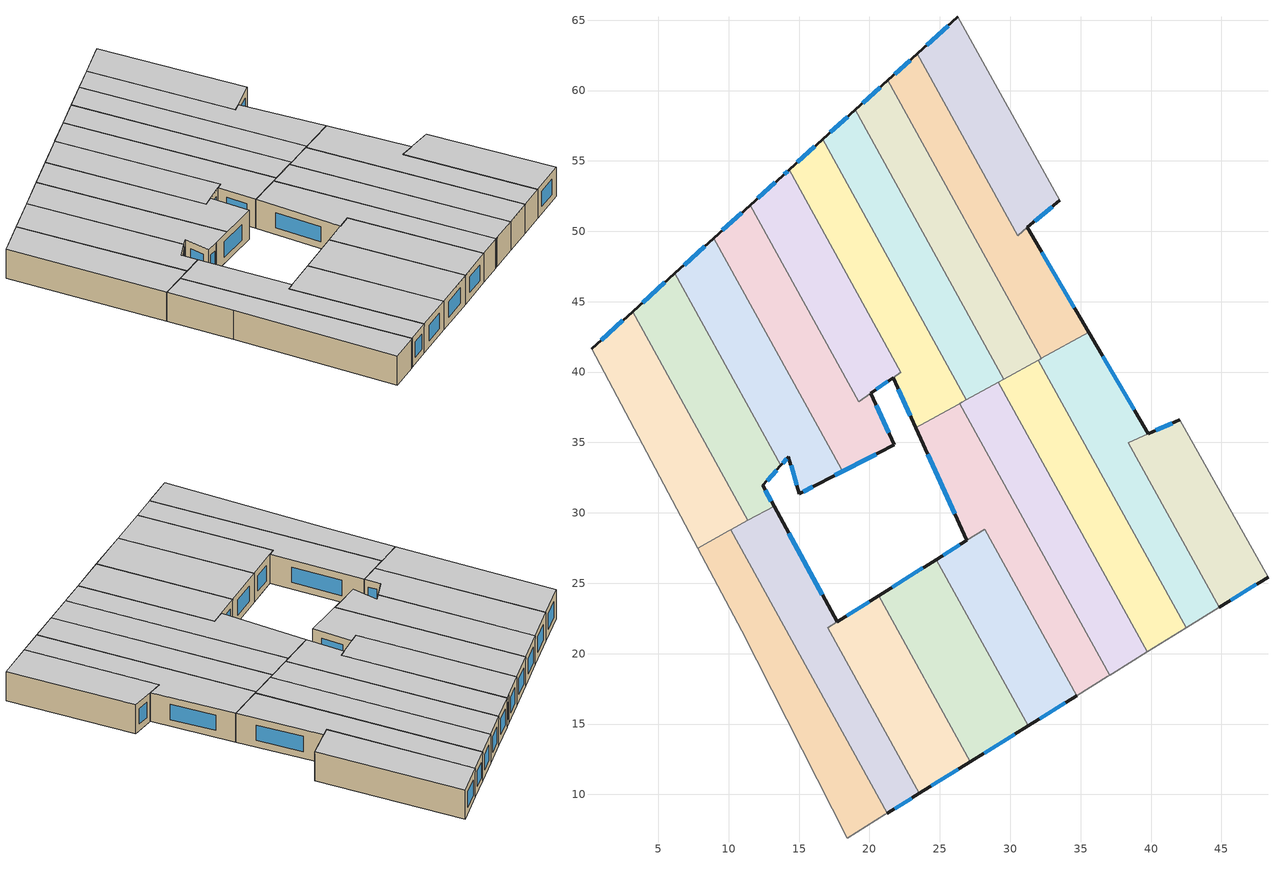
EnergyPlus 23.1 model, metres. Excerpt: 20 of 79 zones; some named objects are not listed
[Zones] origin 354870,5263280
5129c2bd44084048_F1_dwelling_0
 floor to 5129c2bd44084048_F0_dwelling_0 (EU_floor_Construction): 10.15,28.79 21.26,8.66 21.14,8.58 18.43,6.9 10.93,21.62 7.8,27.49 10.02,28.72 z3
 wall to 5129c2bd44084048_F1_dwelling_1 (EU_wall_Construction): 21.26,8.66 10.15,28.79 z3:6
 wall adiabatic (EU_wall_Construction): 7.8,27.49 10.93,21.62 18.43,6.9 21.14,8.58 21.26,8.66 z3:6
 wall to 5129c2bd44084048_F1_dwelling_10 (EU_wall_Construction): 10.15,28.79 10.02,28.72 7.8,27.49 z3:6
 ceiling to 5129c2bd44084048_F2_dwelling_0 (EU_floor_Construction): 21.14,8.58 21.26,8.66 10.15,28.79 10.02,28.72 7.8,27.49 10.93,21.62 18.43,6.9 z6
5129c2bd44084048_F1_dwelling_1
 floor to 5129c2bd44084048_F0_dwelling_1 (EU_floor_Construction): 17.71,22.26 17.05,21.85 23.55,10.08 21.26,8.66 10.15,28.79 13.22,30.49 z3
 wall outside (EU_wall_Construction): 17.71,22.26 13.22,30.49 / 21.26,8.66 23.55,10.08 z3:6
 wall to 5129c2bd44084048_F1_dwelling_2 (EU_wall_Construction): 23.55,10.08 17.05,21.85 17.71,22.26 z3:6
 wall to 5129c2bd44084048_F1_dwelling_11 (EU_wall_Construction): 13.22,30.49 11.36,29.46 z3:6
 wall to 5129c2bd44084048_F1_dwelling_10 (EU_wall_Construction): 11.36,29.46 10.15,28.79 z3:6
 window (EU_Window_Construction): 16.65,24.19 14.27,28.56 / 21.8,8.99 23.01,9.74 z3.7:5.3
 ceiling to 5129c2bd44084048_F2_dwelling_1 (EU_floor_Construction): 23.55,10.08 17.05,21.85 17.71,22.26 13.22,30.49 10.15,28.79 21.26,8.66 z6
5129c2bd44084048_F1_dwelling_10
 floor to 5129c2bd44084048_F0_dwelling_10 (EU_floor_Construction): 3.17,44.29 11.36,29.46 7.8,27.49 0.26,41.64 z3
 wall outside (EU_wall_Construction): 3.17,44.29 0.26,41.64 z3:6
 wall to 5129c2bd44084048_F1_dwelling_11 (EU_wall_Construction): 11.36,29.46 3.17,44.29 z3:6
 wall adiabatic (EU_wall_Construction): 0.26,41.64 7.8,27.49 z3:6
 window (EU_Window_Construction): 2.49,43.67 0.94,42.27 z3.7:5.3
 ceiling to 5129c2bd44084048_F2_dwelling_10 (EU_floor_Construction): 11.36,29.46 3.17,44.29 0.26,41.64 7.8,27.49 z6
5129c2bd44084048_F1_dwelling_11
 floor to 5129c2bd44084048_F0_dwelling_11 (EU_floor_Construction): 6.18,47.01 13.71,33.38 12.42,31.95 13.22,30.49 11.36,29.46 3.17,44.29 z3
 wall outside (EU_wall_Construction): 6.18,47.01 3.17,44.29 / 13.22,30.49 12.42,31.95 13.71,33.38 z3:6
 wall to 5129c2bd44084048_F1_dwelling_12 (EU_wall_Construction): 13.71,33.38 6.18,47.01 z3:6
 window (EU_Window_Construction): 5.47,46.38 3.88,44.93 / 12.73,32.28 13.41,33.05 / 13.03,30.83 12.61,31.6 z3.7:5.3
 ceiling to 5129c2bd44084048_F2_dwelling_11 (EU_floor_Construction): 13.22,30.49 12.42,31.95 13.71,33.38 6.18,47.01 3.17,44.29 11.36,29.46 z6
5129c2bd44084048_F1_dwelling_12
 floor to 5129c2bd44084048_F0_dwelling_12 (EU_floor_Construction): 8.94,49.51 18.08,32.94 16.25,31.99 15.02,31.36 14.25,33.98 13.71,33.38 6.18,47.01 z3
 wall outside (EU_wall_Construction): 8.94,49.51 6.18,47.01 / 13.71,33.38 14.25,33.98 15.02,31.36 16.25,31.99 z3:6
 wall to 5129c2bd44084048_F1_dwelling_13 (EU_wall_Construction): 17.98,33.12 8.94,49.51 / 16.25,31.99 18.08,32.94 17.99,33.13 z3:6
 window (EU_Window_Construction): 8.29,48.93 6.83,47.6 / 15.31,31.51 15.96,31.84 / 14.43,33.37 14.84,31.98 / 13.84,33.52 14.12,33.84 z3.7:5.3
 ceiling to 5129c2bd44084048_F2_dwelling_12 (EU_floor_Construction): 18.08,32.94 8.94,49.51 6.18,47.01 13.71,33.38 14.25,33.98 15.02,31.36 16.25,31.99 z6
5129c2bd44084048_F1_dwelling_13
 floor to 5129c2bd44084048_F0_dwelling_13 (EU_floor_Construction): 11.53,51.86 19.24,37.91 20.09,38.51 21.77,34.83 16.25,32 18.08,32.94 17.99,33.13 8.94,49.51 z3
 wall outside (EU_wall_Construction): 11.53,51.86 8.94,49.51 / 16.25,31.99 21.77,34.83 20.09,38.51 z3:6
 wall to 5129c2bd44084048_F1_dwelling_14 (EU_wall_Construction): 20.09,38.51 19.24,37.91 11.53,51.86 z3:6
 window (EU_Window_Construction): 10.92,51.31 9.54,50.06 / 21.38,35.69 20.49,37.64 / 17.54,32.66 20.47,34.16 z3.7:5.3
 ceiling to 5129c2bd44084048_F2_dwelling_13 (EU_floor_Construction): 21.77,34.83 20.09,38.51 19.24,37.91 11.53,51.86 8.94,49.51 17.99,33.13 18.08,32.94 16.25,31.99 z6
5129c2bd44084048_F1_dwelling_14
 floor to 5129c2bd44084048_F0_dwelling_14 (EU_floor_Construction): 14.29,54.37 22.23,39.99 19.24,37.91 11.53,51.86 13.84,53.96 z3
 wall outside (EU_wall_Construction): 14.29,54.37 13.84,53.96 11.53,51.86 / 20.09,38.51 21.68,39.61 z3:6
 wall to 5129c2bd44084048_F1_dwelling_15 (EU_wall_Construction): 21.68,39.61 22.23,39.99 14.29,54.37 z3:6
 window (EU_Window_Construction): 13.3,53.47 12.07,52.36 / 14.18,54.27 13.95,54.06 / 20.47,38.77 21.31,39.35 z3.7:5.3
 ceiling to 5129c2bd44084048_F2_dwelling_14 (EU_floor_Construction): 22.23,39.99 14.29,54.37 13.84,53.96 11.53,51.86 19.24,37.91 z6
5129c2bd44084048_F1_dwelling_15
 floor to 5129c2bd44084048_F0_dwelling_15 (EU_floor_Construction): 16.68,56.53 26.89,38.04 23.29,36.05 21.68,39.61 22.23,39.99 14.29,54.37 14.31,54.38 z3
 wall outside (EU_wall_Construction): 16.68,56.53 14.31,54.38 14.29,54.37 / 21.68,39.61 23.29,36.05 z3:6
 wall to 5129c2bd44084048_F1_dwelling_16 (EU_wall_Construction): 26.89,38.04 16.68,56.53 z3:6
 wall to 5129c2bd44084048_F1_dwelling_5 (EU_wall_Construction): 23.29,36.05 26.27,37.69 26.4,37.77 z3:6
 wall to 5129c2bd44084048_F1_dwelling_6 (EU_wall_Construction): 26.4,37.77 26.44,37.79 26.57,37.86 26.89,38.04 z3:6
 window (EU_Window_Construction): 16.12,56.03 14.86,54.89 / 22.06,38.78 22.91,36.89 z3.7:5.3
 ceiling to 5129c2bd44084048_F2_dwelling_15 (EU_floor_Construction): 26.89,38.04 16.68,56.53 14.31,54.38 14.29,54.37 22.23,39.99 21.68,39.61 23.29,36.05 z6
5129c2bd44084048_F1_dwelling_16
 floor to 5129c2bd44084048_F0_dwelling_16 (EU_floor_Construction): 18.99,58.62 29.54,39.5 26.89,38.04 16.68,56.53 z3
 wall outside (EU_wall_Construction): 18.99,58.62 16.68,56.53 z3:6
 wall to 5129c2bd44084048_F1_dwelling_17 (EU_wall_Construction): 29.54,39.5 18.99,58.62 z3:6
 wall to 5129c2bd44084048_F1_dwelling_6 (EU_wall_Construction): 26.89,38.04 29.16,39.29 z3:6
 wall to 5129c2bd44084048_F1_dwelling_7 (EU_wall_Construction): 29.16,39.29 29.54,39.5 z3:6
 window (EU_Window_Construction): 18.44,58.13 17.22,57.02 z3.7:5.3
 ceiling to 5129c2bd44084048_F2_dwelling_16 (EU_floor_Construction): 29.54,39.5 18.99,58.62 16.68,56.53 26.89,38.04 z6
5129c2bd44084048_F1_dwelling_17
 floor to 5129c2bd44084048_F0_dwelling_17 (EU_floor_Construction): 21.3,60.71 32.2,40.97 32.11,40.92 29.54,39.5 18.99,58.62 z3
 wall outside (EU_wall_Construction): 21.3,60.71 18.99,58.62 z3:6
 wall to 5129c2bd44084048_F1_dwelling_18 (EU_wall_Construction): 32.2,40.97 21.3,60.71 z3:6
 wall to 5129c2bd44084048_F1_dwelling_7 (EU_wall_Construction): 29.54,39.5 31.99,40.85 z3:6
 wall to 5129c2bd44084048_F1_dwelling_8 (EU_wall_Construction): 31.99,40.85 32.11,40.92 32.2,40.97 z3:6
 window (EU_Window_Construction): 20.76,60.22 19.53,59.11 z3.7:5.3
 ceiling to 5129c2bd44084048_F2_dwelling_17 (EU_floor_Construction): 32.11,40.92 32.2,40.97 21.3,60.71 18.99,58.62 29.54,39.5 z6
5129c2bd44084048_F1_dwelling_18
 floor to 5129c2bd44084048_F0_dwelling_18 (EU_floor_Construction): 23.39,62.61 30.53,49.7 31.21,50.27 35.58,42.83 32.2,40.97 21.3,60.71 z3
 wall outside (EU_wall_Construction): 35.58,42.83 31.21,50.27 / 23.39,62.61 21.3,60.71 z3:6
 wall to 5129c2bd44084048_F1_dwelling_19 (EU_wall_Construction): 31.21,50.27 30.53,49.7 23.39,62.61 z3:6
 wall to 5129c2bd44084048_F1_dwelling_8 (EU_wall_Construction): 32.2,40.97 35.58,42.83 z3:6
 window (EU_Window_Construction): 34.55,44.58 32.24,48.53 / 22.9,62.16 21.79,61.16 z3.7:5.3
 ceiling to 5129c2bd44084048_F2_dwelling_18 (EU_floor_Construction): 35.58,42.83 31.21,50.27 30.53,49.7 23.39,62.61 21.3,60.71 32.2,40.97 z6
5129c2bd44084048_F1_dwelling_19
 floor to 5129c2bd44084048_F0_dwelling_19 (EU_floor_Construction): 26.29,65.23 33.52,52.22 30.53,49.7 23.39,62.61 z3
 wall outside (EU_wall_Construction): 26.29,65.23 23.39,62.61 / 31.21,50.27 33.52,52.22 z3:6
 wall adiabatic (EU_wall_Construction): 33.52,52.22 26.29,65.23 z3:6
 window (EU_Window_Construction): 25.61,64.61 24.07,63.22 / 31.75,50.73 32.98,51.76 z3.7:5.3
 ceiling to 5129c2bd44084048_F2_dwelling_19 (EU_floor_Construction): 33.52,52.22 26.29,65.23 23.39,62.61 30.53,49.7 z6
5129c2bd44084048_F1_dwelling_2
 floor to 5129c2bd44084048_F0_dwelling_2 (EU_floor_Construction): 20.66,24.12 27.17,12.33 23.55,10.08 17.05,21.85 z3
 wall outside (EU_wall_Construction): 23.55,10.08 27.17,12.33 / 20.66,24.12 17.71,22.26 z3:6
 wall to 5129c2bd44084048_F1_dwelling_3 (EU_wall_Construction): 27.17,12.33 20.66,24.12 z3:6
 window (EU_Window_Construction): 24.4,10.61 26.32,11.8 / 19.97,23.68 18.4,22.7 z3.7:5.3
 ceiling to 5129c2bd44084048_F2_dwelling_2 (EU_floor_Construction): 27.17,12.33 20.66,24.12 17.05,21.85 23.55,10.08 z6
5129c2bd44084048_F1_dwelling_3
 floor to 5129c2bd44084048_F0_dwelling_3 (EU_floor_Construction): 24.75,26.69 31.27,14.87 27.17,12.33 20.66,24.12 z3
 wall outside (EU_wall_Construction): 27.17,12.33 31.27,14.87 / 24.75,26.69 20.66,24.12 z3:6
 wall to 5129c2bd44084048_F1_dwelling_4 (EU_wall_Construction): 31.27,14.87 24.75,26.69 z3:6
 window (EU_Window_Construction): 28.14,12.93 30.31,14.27 / 23.79,26.08 21.62,24.72 z3.7:5.3
 ceiling to 5129c2bd44084048_F2_dwelling_3 (EU_floor_Construction): 31.27,14.87 24.75,26.69 20.66,24.12 27.17,12.33 z6
5129c2bd44084048_F1_dwelling_4
 floor to 5129c2bd44084048_F0_dwelling_4 (EU_floor_Construction): 28.19,28.85 34.73,17.02 31.27,14.87 24.75,26.69 z3
 wall outside (EU_wall_Construction): 31.27,14.87 34.73,17.02 / 26.92,28.05 24.75,26.69 z3:6
 wall to 5129c2bd44084048_F1_dwelling_5 (EU_wall_Construction): 34.73,17.02 28.19,28.85 26.92,28.05 z3:6
 window (EU_Window_Construction): 32.09,15.37 33.92,16.51 / 26.41,27.73 25.26,27.01 z3.7:5.3
 ceiling to 5129c2bd44084048_F2_dwelling_4 (EU_floor_Construction): 34.73,17.02 28.19,28.85 24.75,26.69 31.27,14.87 z6
5129c2bd44084048_F1_dwelling_5
 floor to 5129c2bd44084048_F0_dwelling_5 (EU_floor_Construction): 26.4,37.77 37.06,18.46 36.93,18.38 34.73,17.02 28.19,28.85 26.91,28.05 23.29,36.05 26.27,37.69 z3
 wall outside (EU_wall_Construction): 23.29,36.05 26.91,28.05 z3:6
 wall to 5129c2bd44084048_F1_dwelling_6 (EU_wall_Construction): 37.06,18.46 26.4,37.77 z3:6
 wall adiabatic (EU_wall_Construction): 34.73,17.02 36.93,18.38 37.06,18.46 z3:6
 window (EU_Window_Construction): 24.14,34.17 26.06,29.93 z3.7:5.3
 ceiling to 5129c2bd44084048_F2_dwelling_5 (EU_floor_Construction): 36.93,18.38 37.06,18.46 26.4,37.77 26.27,37.69 23.29,36.05 26.91,28.05 28.19,28.85 34.73,17.02 z6
5129c2bd44084048_F1_dwelling_6
 floor to 5129c2bd44084048_F0_dwelling_6 (EU_floor_Construction): 29.16,39.29 39.74,20.13 37.23,18.57 37.06,18.46 26.4,37.77 26.44,37.79 26.57,37.86 z3
 wall to 5129c2bd44084048_F1_dwelling_7 (EU_wall_Construction): 39.74,20.13 29.16,39.29 z3:6
 wall adiabatic (EU_wall_Construction): 37.06,18.46 37.23,18.57 39.74,20.13 z3:6
 ceiling to 5129c2bd44084048_F2_dwelling_6 (EU_floor_Construction): 39.74,20.13 29.16,39.29 26.57,37.86 26.44,37.79 26.4,37.77 37.06,18.46 37.23,18.57 z6
5129c2bd44084048_F1_dwelling_7
 floor to 5129c2bd44084048_F0_dwelling_7 (EU_floor_Construction): 31.99,40.85 42.49,21.83 39.74,20.13 29.16,39.29 z3
 wall to 5129c2bd44084048_F1_dwelling_8 (EU_wall_Construction): 42.49,21.83 31.99,40.85 z3:6
 wall adiabatic (EU_wall_Construction): 39.74,20.13 42.49,21.83 z3:6
 ceiling to 5129c2bd44084048_F2_dwelling_7 (EU_floor_Construction): 42.49,21.83 31.99,40.85 29.16,39.29 39.74,20.13 z6
5129c2bd44084048_F1_dwelling_8
 floor to 5129c2bd44084048_F0_dwelling_8 (EU_floor_Construction): 39.81,35.63 38.36,34.99 44.83,23.28 42.49,21.83 31.99,40.85 35.58,42.83 z3
 wall outside (EU_wall_Construction): 39.81,35.63 35.58,42.83 z3:6
 wall to 5129c2bd44084048_F1_dwelling_9 (EU_wall_Construction): 38.36,34.99 39.81,35.63 / 44.83,23.28 38.37,34.98 z3:6
 wall adiabatic (EU_wall_Construction): 42.49,21.83 44.83,23.28 z3:6
 window (EU_Window_Construction): 38.81,37.32 36.57,41.14 z3.7:5.3
 ceiling to 5129c2bd44084048_F2_dwelling_8 (EU_floor_Construction): 44.83,23.28 38.36,34.99 39.81,35.63 35.58,42.83 31.99,40.85 42.49,21.83 z6
5129c2bd44084048_F1_dwelling_9
 floor to 5129c2bd44084048_F0_dwelling_9 (EU_floor_Construction): 42.02,36.61 48.31,25.44 44.83,23.28 38.37,34.98 z3
 wall outside (EU_wall_Construction): 42.02,36.61 39.81,35.63 / 44.83,23.28 48.31,25.44 z3:6
 wall adiabatic (EU_wall_Construction): 48.31,25.44 42.02,36.61 z3:6
 window (EU_Window_Construction): 41.5,36.38 40.33,35.86 / 45.65,23.79 47.49,24.93 z3.7:5.3
 ceiling to 5129c2bd44084048_F2_dwelling_9 (EU_floor_Construction): 48.31,25.44 42.02,36.61 38.37,34.98 44.83,23.28 z6
[Building]
EU S2 Campaign: North Axis=0; Terrain=City; Solar Distribution=FullExterior
[Site:Location]
Budapest.Ferenc.Liszt.Intl.AP: Latitude=47.437; Longitude=19.256; Time Zone=1; Elevation=185
[SizingPeriod:WeatherFileDays]
AnnualSizingPeriod: Begin Month=1; Begin Day of Month=1; End Month=12; End Day of Month=31; Day of Week for Start Day=Monday; Use Weather File Daylight Saving Period=No; Use Weather File Rain and Snow Indicators=No
[MATERIAL]
EU_InternalMass_Material: Roughness=MediumRough; Thickness=0.1; Conductivity=1; Density=1800; Specific Heat=900; Thermal Absorptance=0.9; Solar Absorptance=0.7; Visible Absorptance=0.7
[MATERIAL:NOMASS] Roughness=MediumRough; Thermal Absorptance=0.9; Solar Absorptance=0.7; Visible Absorptance=0.7
Name | Thermal Resistance
EU_wall_NoMass | 0.832559
EU_floor_NoMass | 0.872794
[WINDOWMATERIAL:SIMPLEGLAZINGSYSTEM]
EU_Window_SimpleGlazing: UFactor=2.79869; Solar Heat Gain Coefficient=0.75; Visible Transmittance=0.75
[CONSTRUCTION]
EU_wall_Construction: EU_wall_NoMass
EU_floor_Construction: EU_floor_NoMass
EU_Window_Construction: EU_Window_SimpleGlazing
EU_InternalMass_Construction: EU_InternalMass_Material
[ZONE] Type=1; Multiplier=1; Ceiling Height=autocalculate; Floor Area=autocalculate; Part of Total Floor Area=Yes
Name | Volume
5129c2bd44084048_F1_dwelling_0 | 205.26
5129c2bd44084048_F1_dwelling_1 | 207.227
5129c2bd44084048_F1_dwelling_10 | 195.405
5129c2bd44084048_F1_dwelling_11 | 195.37
5129c2bd44084048_F1_dwelling_12 | 196.876
5129c2bd44084048_F1_dwelling_13 | 208.605
5129c2bd44084048_F1_dwelling_14 | 175.969
5129c2bd44084048_F1_dwelling_15 | 205.051
5129c2bd44084048_F1_dwelling_16 | 195.383
5129c2bd44084048_F1_dwelling_17 | 202.135
5129c2bd44084048_F1_dwelling_18 | 214.109
5129c2bd44084048_F1_dwelling_19 | 169.915
5129c2bd44084048_F1_dwelling_2 | 172.169
5129c2bd44084048_F1_dwelling_3 | 194.897
5129c2bd44084048_F1_dwelling_4 | 164.644
5129c2bd44084048_F1_dwelling_5 | 211.89
5129c2bd44084048_F1_dwelling_6 | 208.108
5129c2bd44084048_F1_dwelling_7 | 211.207
5129c2bd44084048_F1_dwelling_8 | 214.911
5129c2bd44084048_F1_dwelling_9 | 158.524
[INTERNALMASS] Construction=EU_InternalMass_Construction
Name | Zone or ZoneList | Surface Area
5129c2bd44084048_F1_dwelling_0_EU_InternalMass | 5129c2bd44084048_F1_dwelling_0 | 68.4145
5129c2bd44084048_F1_dwelling_1_EU_InternalMass | 5129c2bd44084048_F1_dwelling_1 | 69.0811
5129c2bd44084048_F1_dwelling_2_EU_InternalMass | 5129c2bd44084048_F1_dwelling_2 | 57.3886
5129c2bd44084048_F1_dwelling_3_EU_InternalMass | 5129c2bd44084048_F1_dwelling_3 | 64.9659
5129c2bd44084048_F1_dwelling_4_EU_InternalMass | 5129c2bd44084048_F1_dwelling_4 | 54.8897
5129c2bd44084048_F1_dwelling_5_EU_InternalMass | 5129c2bd44084048_F1_dwelling_5 | 70.6231
5129c2bd44084048_F1_dwelling_6_EU_InternalMass | 5129c2bd44084048_F1_dwelling_6 | 69.377
5129c2bd44084048_F1_dwelling_7_EU_InternalMass | 5129c2bd44084048_F1_dwelling_7 | 70.4022
5129c2bd44084048_F1_dwelling_8_EU_InternalMass | 5129c2bd44084048_F1_dwelling_8 | 71.6364
5129c2bd44084048_F1_dwelling_9_EU_InternalMass | 5129c2bd44084048_F1_dwelling_9 | 52.8531
5129c2bd44084048_F1_dwelling_10_EU_InternalMass | 5129c2bd44084048_F1_dwelling_10 | 65.1351
5129c2bd44084048_F1_dwelling_11_EU_InternalMass | 5129c2bd44084048_F1_dwelling_11 | 65.1234
5129c2bd44084048_F1_dwelling_12_EU_InternalMass | 5129c2bd44084048_F1_dwelling_12 | 65.6654
5129c2bd44084048_F1_dwelling_13_EU_InternalMass | 5129c2bd44084048_F1_dwelling_13 | 69.5343
5129c2bd44084048_F1_dwelling_14_EU_InternalMass | 5129c2bd44084048_F1_dwelling_14 | 58.6655
5129c2bd44084048_F1_dwelling_15_EU_InternalMass | 5129c2bd44084048_F1_dwelling_15 | 68.3497
5129c2bd44084048_F1_dwelling_16_EU_InternalMass | 5129c2bd44084048_F1_dwelling_16 | 65.1275
5129c2bd44084048_F1_dwelling_17_EU_InternalMass | 5129c2bd44084048_F1_dwelling_17 | 67.3724
5129c2bd44084048_F1_dwelling_18_EU_InternalMass | 5129c2bd44084048_F1_dwelling_18 | 71.3752
5129c2bd44084048_F1_dwelling_19_EU_InternalMass | 5129c2bd44084048_F1_dwelling_19 | 56.6434
[OTHEREQUIPMENT] Fuel Type=Electricity; Design Level Calculation Method=Watts/Area; Power per Zone Floor Area=1; Fraction Latent=0; Fraction Radiant=0; Fraction Lost=0; Carbon Dioxide Generation Rate=0; EndUse Subcategory=EU_Step8_InternalGains
Name | Zone or ZoneList or Space or SpaceList | Schedule
EU_Step8_InternalGain_5129c2bd44084048_F1_dwelling_0_f000 | 5129c2bd44084048_F1_dwelling_0 | EU_Step8_GainSchedule_5129c2bd44084048_F1_dwelling_0_f000
EU_Step8_InternalGain_5129c2bd44084048_F1_dwelling_1_f000 | 5129c2bd44084048_F1_dwelling_1 | EU_Step8_GainSchedule_5129c2bd44084048_F1_dwelling_1_f000
EU_Step8_InternalGain_5129c2bd44084048_F1_dwelling_2_f000 | 5129c2bd44084048_F1_dwelling_2 | EU_Step8_GainSchedule_5129c2bd44084048_F1_dwelling_2_f000
EU_Step8_InternalGain_5129c2bd44084048_F1_dwelling_3_f000 | 5129c2bd44084048_F1_dwelling_3 | EU_Step8_GainSchedule_5129c2bd44084048_F1_dwelling_3_f000
EU_Step8_InternalGain_5129c2bd44084048_F1_dwelling_4_f000 | 5129c2bd44084048_F1_dwelling_4 | EU_Step8_GainSchedule_5129c2bd44084048_F1_dwelling_4_f000
EU_Step8_InternalGain_5129c2bd44084048_F1_dwelling_5_f000 | 5129c2bd44084048_F1_dwelling_5 | EU_Step8_GainSchedule_5129c2bd44084048_F1_dwelling_5_f000
EU_Step8_InternalGain_5129c2bd44084048_F1_dwelling_6_f000 | 5129c2bd44084048_F1_dwelling_6 | EU_Step8_GainSchedule_5129c2bd44084048_F1_dwelling_6_f000
EU_Step8_InternalGain_5129c2bd44084048_F1_dwelling_7_f000 | 5129c2bd44084048_F1_dwelling_7 | EU_Step8_GainSchedule_5129c2bd44084048_F1_dwelling_7_f000
EU_Step8_InternalGain_5129c2bd44084048_F1_dwelling_8_f000 | 5129c2bd44084048_F1_dwelling_8 | EU_Step8_GainSchedule_5129c2bd44084048_F1_dwelling_8_f000
EU_Step8_InternalGain_5129c2bd44084048_F1_dwelling_9_f000 | 5129c2bd44084048_F1_dwelling_9 | EU_Step8_GainSchedule_5129c2bd44084048_F1_dwelling_9_f000
EU_Step8_InternalGain_5129c2bd44084048_F1_dwelling_10_f000 | 5129c2bd44084048_F1_dwelling_10 | EU_Step8_GainSchedule_5129c2bd44084048_F1_dwelling_10_f000
EU_Step8_InternalGain_5129c2bd44084048_F1_dwelling_11_f000 | 5129c2bd44084048_F1_dwelling_11 | EU_Step8_GainSchedule_5129c2bd44084048_F1_dwelling_11_f000
EU_Step8_InternalGain_5129c2bd44084048_F1_dwelling_12_f000 | 5129c2bd44084048_F1_dwelling_12 | EU_Step8_GainSchedule_5129c2bd44084048_F1_dwelling_12_f000
EU_Step8_InternalGain_5129c2bd44084048_F1_dwelling_13_f000 | 5129c2bd44084048_F1_dwelling_13 | EU_Step8_GainSchedule_5129c2bd44084048_F1_dwelling_13_f000
EU_Step8_InternalGain_5129c2bd44084048_F1_dwelling_14_f000 | 5129c2bd44084048_F1_dwelling_14 | EU_Step8_GainSchedule_5129c2bd44084048_F1_dwelling_14_f000
EU_Step8_InternalGain_5129c2bd44084048_F1_dwelling_15_f000 | 5129c2bd44084048_F1_dwelling_15 | EU_Step8_GainSchedule_5129c2bd44084048_F1_dwelling_15_f000
EU_Step8_InternalGain_5129c2bd44084048_F1_dwelling_16_f000 | 5129c2bd44084048_F1_dwelling_16 | EU_Step8_GainSchedule_5129c2bd44084048_F1_dwelling_16_f000
EU_Step8_InternalGain_5129c2bd44084048_F1_dwelling_17_f000 | 5129c2bd44084048_F1_dwelling_17 | EU_Step8_GainSchedule_5129c2bd44084048_F1_dwelling_17_f000
EU_Step8_InternalGain_5129c2bd44084048_F1_dwelling_18_f000 | 5129c2bd44084048_F1_dwelling_18 | EU_Step8_GainSchedule_5129c2bd44084048_F1_dwelling_18_f000
EU_Step8_InternalGain_5129c2bd44084048_F1_dwelling_19_f000 | 5129c2bd44084048_F1_dwelling_19 | EU_Step8_GainSchedule_5129c2bd44084048_F1_dwelling_19_f000
[ZONEVENTILATION:DESIGNFLOWRATE] Schedule=EU_AlwaysOn; Design Flow Rate Calculation Method=AirChanges/Hour; Air Changes per Hour=0.475469; Ventilation Type=Natural; Fan Pressure Rise=0; Fan Total Efficiency=1; Constant Term Coefficient=1; Temperature Term Coefficient=0; Velocity Term Coefficient=0; Velocity Squared Term Coefficient=0; Minimum Indoor Temperature=-100; Maximum Indoor Temperature=100; Delta Temperature=-100; Minimum Outdoor Temperature=-100; Maximum Outdoor Temperature=100; Maximum Wind Speed=40
Name | Zone or ZoneList or Space or SpaceList
EU_ConstantAir_5129c2bd44084048_F1_dwelling_0 | 5129c2bd44084048_F1_dwelling_0
EU_ConstantAir_5129c2bd44084048_F1_dwelling_1 | 5129c2bd44084048_F1_dwelling_1
EU_ConstantAir_5129c2bd44084048_F1_dwelling_2 | 5129c2bd44084048_F1_dwelling_2
EU_ConstantAir_5129c2bd44084048_F1_dwelling_3 | 5129c2bd44084048_F1_dwelling_3
EU_ConstantAir_5129c2bd44084048_F1_dwelling_4 | 5129c2bd44084048_F1_dwelling_4
EU_ConstantAir_5129c2bd44084048_F1_dwelling_5 | 5129c2bd44084048_F1_dwelling_5
EU_ConstantAir_5129c2bd44084048_F1_dwelling_6 | 5129c2bd44084048_F1_dwelling_6
EU_ConstantAir_5129c2bd44084048_F1_dwelling_7 | 5129c2bd44084048_F1_dwelling_7
EU_ConstantAir_5129c2bd44084048_F1_dwelling_8 | 5129c2bd44084048_F1_dwelling_8
EU_ConstantAir_5129c2bd44084048_F1_dwelling_9 | 5129c2bd44084048_F1_dwelling_9
EU_ConstantAir_5129c2bd44084048_F1_dwelling_10 | 5129c2bd44084048_F1_dwelling_10
EU_ConstantAir_5129c2bd44084048_F1_dwelling_11 | 5129c2bd44084048_F1_dwelling_11
EU_ConstantAir_5129c2bd44084048_F1_dwelling_12 | 5129c2bd44084048_F1_dwelling_12
EU_ConstantAir_5129c2bd44084048_F1_dwelling_13 | 5129c2bd44084048_F1_dwelling_13
EU_ConstantAir_5129c2bd44084048_F1_dwelling_14 | 5129c2bd44084048_F1_dwelling_14
EU_ConstantAir_5129c2bd44084048_F1_dwelling_15 | 5129c2bd44084048_F1_dwelling_15
EU_ConstantAir_5129c2bd44084048_F1_dwelling_16 | 5129c2bd44084048_F1_dwelling_16
EU_ConstantAir_5129c2bd44084048_F1_dwelling_17 | 5129c2bd44084048_F1_dwelling_17
EU_ConstantAir_5129c2bd44084048_F1_dwelling_18 | 5129c2bd44084048_F1_dwelling_18
EU_ConstantAir_5129c2bd44084048_F1_dwelling_19 | 5129c2bd44084048_F1_dwelling_19
[HVACTEMPLATE:ZONE:IDEALLOADSAIRSYSTEM] System Availability Schedule=EU_AlwaysOn; Maximum Heating Supply Air Temperature=50; Minimum Cooling Supply Air Temperature=13; Maximum Heating Supply Air Humidity Ratio=0.0156; Minimum Cooling Supply Air Humidity Ratio=0.0077; Heating Limit=NoLimit; Cooling Limit=NoLimit; Heating Availability Schedule=EU_AlwaysOn; Cooling Availability Schedule=EU_CoolingOff; Dehumidification Control Type=ConstantSensibleHeatRatio; Cooling Sensible Heat Ratio=0.7; Dehumidification Setpoint=60; Humidification Control Type=None; Humidification Setpoint=30; Outdoor Air Method=None; Outdoor Air Flow Rate per Person=0.00944; Outdoor Air Flow Rate per Zone Floor Area=0; Outdoor Air Flow Rate per Zone=0; Demand Controlled Ventilation Type=None; Outdoor Air Economizer Type=NoEconomizer; Heat Recovery Type=None; Sensible Heat Recovery Effectiveness=0.7; Latent Heat Recovery Effectiveness=0.65
Name | Template Thermostat
5129c2bd44084048_F1_dwelling_0 | EU_HeatOnly_5129c2bd44084048_F1_dwelling_0
5129c2bd44084048_F1_dwelling_1 | EU_HeatOnly_5129c2bd44084048_F1_dwelling_1
5129c2bd44084048_F1_dwelling_2 | EU_HeatOnly_5129c2bd44084048_F1_dwelling_2
5129c2bd44084048_F1_dwelling_3 | EU_HeatOnly_5129c2bd44084048_F1_dwelling_3
5129c2bd44084048_F1_dwelling_4 | EU_HeatOnly_5129c2bd44084048_F1_dwelling_4
5129c2bd44084048_F1_dwelling_5 | EU_HeatOnly_5129c2bd44084048_F1_dwelling_5
5129c2bd44084048_F1_dwelling_6 | EU_HeatOnly_5129c2bd44084048_F1_dwelling_6
5129c2bd44084048_F1_dwelling_7 | EU_HeatOnly_5129c2bd44084048_F1_dwelling_7
5129c2bd44084048_F1_dwelling_8 | EU_HeatOnly_5129c2bd44084048_F1_dwelling_8
5129c2bd44084048_F1_dwelling_9 | EU_HeatOnly_5129c2bd44084048_F1_dwelling_9
5129c2bd44084048_F1_dwelling_10 | EU_HeatOnly_5129c2bd44084048_F1_dwelling_10
5129c2bd44084048_F1_dwelling_11 | EU_HeatOnly_5129c2bd44084048_F1_dwelling_11
5129c2bd44084048_F1_dwelling_12 | EU_HeatOnly_5129c2bd44084048_F1_dwelling_12
5129c2bd44084048_F1_dwelling_13 | EU_HeatOnly_5129c2bd44084048_F1_dwelling_13
5129c2bd44084048_F1_dwelling_14 | EU_HeatOnly_5129c2bd44084048_F1_dwelling_14
5129c2bd44084048_F1_dwelling_15 | EU_HeatOnly_5129c2bd44084048_F1_dwelling_15
5129c2bd44084048_F1_dwelling_16 | EU_HeatOnly_5129c2bd44084048_F1_dwelling_16
5129c2bd44084048_F1_dwelling_17 | EU_HeatOnly_5129c2bd44084048_F1_dwelling_17
5129c2bd44084048_F1_dwelling_18 | EU_HeatOnly_5129c2bd44084048_F1_dwelling_18
5129c2bd44084048_F1_dwelling_19 | EU_HeatOnly_5129c2bd44084048_F1_dwelling_19
[SIZING:ZONE] Zone Cooling Design Supply Air Temperature Input Method=SupplyAirTemperature; Zone Cooling Design Supply Air Temperature=13; Zone Heating Design Supply Air Temperature Input Method=SupplyAirTemperature; Zone Heating Design Supply Air Temperature=50; Zone Cooling Design Supply Air Humidity Ratio=0.008; Zone Heating Design Supply Air Humidity Ratio=0.008; Cooling Design Air Flow Method=DesignDay; Cooling Design Air Flow Rate=0; Cooling Minimum Air Flow per Zone Floor Area=0.000762; Cooling Minimum Air Flow=0; Cooling Minimum Air Flow Fraction=0.2; Heating Design Air Flow Method=DesignDay; Heating Design Air Flow Rate=0; Heating Maximum Air Flow per Zone Floor Area=0.002032; Heating Maximum Air Flow=0.141576; Heating Maximum Air Flow Fraction=0.3; Account for Dedicated Outdoor Air System=No; Dedicated Outdoor Air System Control Strategy=NeutralSupplyAir; Dedicated Outdoor Air Low Setpoint Temperature for Design=autosize; Dedicated Outdoor Air High Setpoint Temperature for Design=autosize; Zone Load Sizing Method=Sensible Load Only No Latent Load; Zone Latent Cooling Design Supply Air Humidity Ratio Input Method=HumidityRatioDifference; Zone Cooling Design Supply Air Humidity Ratio Difference=0.005; Zone Latent Heating Design Supply Air Humidity Ratio Input Method=HumidityRatioDifference; Zone Humidification Design Supply Air Humidity Ratio Difference=0.005
5129c2bd44084048_F1_dwelling_0; 5129c2bd44084048_F1_dwelling_1; 5129c2bd44084048_F1_dwelling_2; 5129c2bd44084048_F1_dwelling_3; 5129c2bd44084048_F1_dwelling_4; 5129c2bd44084048_F1_dwelling_5; 5129c2bd44084048_F1_dwelling_6; 5129c2bd44084048_F1_dwelling_7; 5129c2bd44084048_F1_dwelling_8; 5129c2bd44084048_F1_dwelling_9; 5129c2bd44084048_F1_dwelling_10; 5129c2bd44084048_F1_dwelling_11; 5129c2bd44084048_F1_dwelling_12; 5129c2bd44084048_F1_dwelling_13; 5129c2bd44084048_F1_dwelling_14; 5129c2bd44084048_F1_dwelling_15; 5129c2bd44084048_F1_dwelling_16; 5129c2bd44084048_F1_dwelling_17; 5129c2bd44084048_F1_dwelling_18; 5129c2bd44084048_F1_dwelling_19
[SCHEDULE:CONSTANT]
Name | Hourly Value
EU_AlwaysOn | 1
EU_CoolingOff | 0
[SCHEDULE:FILE] Column Number=1; Rows to Skip at Top=0; Number of Hours of Data=8760; Column Separator=Comma; Interpolate to Timestep=No; Minutes per Item=60; Adjust Schedule for Daylight Savings=Yes
Name | File
EU_Step8_GainSchedule_5129c2bd44084048_F1_dwelling_0_f000 | ../../schedules/5129c2bd44084048/5129c2bd44084048_F1_dwelling_0_f000_gain.csv
EU_Step8_GainSchedule_5129c2bd44084048_F1_dwelling_1_f000 | ../../schedules/5129c2bd44084048/5129c2bd44084048_F1_dwelling_1_f000_gain.csv
EU_Step8_GainSchedule_5129c2bd44084048_F1_dwelling_2_f000 | ../../schedules/5129c2bd44084048/5129c2bd44084048_F1_dwelling_2_f000_gain.csv
EU_Step8_GainSchedule_5129c2bd44084048_F1_dwelling_3_f000 | ../../schedules/5129c2bd44084048/5129c2bd44084048_F1_dwelling_3_f000_gain.csv
EU_Step8_GainSchedule_5129c2bd44084048_F1_dwelling_4_f000 | ../../schedules/5129c2bd44084048/5129c2bd44084048_F1_dwelling_4_f000_gain.csv
EU_Step8_GainSchedule_5129c2bd44084048_F1_dwelling_5_f000 | ../../schedules/5129c2bd44084048/5129c2bd44084048_F1_dwelling_5_f000_gain.csv
EU_Step8_GainSchedule_5129c2bd44084048_F1_dwelling_6_f000 | ../../schedules/5129c2bd44084048/5129c2bd44084048_F1_dwelling_6_f000_gain.csv
EU_Step8_GainSchedule_5129c2bd44084048_F1_dwelling_7_f000 | ../../schedules/5129c2bd44084048/5129c2bd44084048_F1_dwelling_7_f000_gain.csv
EU_Step8_GainSchedule_5129c2bd44084048_F1_dwelling_8_f000 | ../../schedules/5129c2bd44084048/5129c2bd44084048_F1_dwelling_8_f000_gain.csv
EU_Step8_GainSchedule_5129c2bd44084048_F1_dwelling_9_f000 | ../../schedules/5129c2bd44084048/5129c2bd44084048_F1_dwelling_9_f000_gain.csv
EU_Step8_GainSchedule_5129c2bd44084048_F1_dwelling_10_f000 | ../../schedules/5129c2bd44084048/5129c2bd44084048_F1_dwelling_10_f000_gain.csv
EU_Step8_GainSchedule_5129c2bd44084048_F1_dwelling_11_f000 | ../../schedules/5129c2bd44084048/5129c2bd44084048_F1_dwelling_11_f000_gain.csv
EU_Step8_GainSchedule_5129c2bd44084048_F1_dwelling_12_f000 | ../../schedules/5129c2bd44084048/5129c2bd44084048_F1_dwelling_12_f000_gain.csv
EU_Step8_GainSchedule_5129c2bd44084048_F1_dwelling_13_f000 | ../../schedules/5129c2bd44084048/5129c2bd44084048_F1_dwelling_13_f000_gain.csv
EU_Step8_GainSchedule_5129c2bd44084048_F1_dwelling_14_f000 | ../../schedules/5129c2bd44084048/5129c2bd44084048_F1_dwelling_14_f000_gain.csv
EU_Step8_GainSchedule_5129c2bd44084048_F1_dwelling_15_f000 | ../../schedules/5129c2bd44084048/5129c2bd44084048_F1_dwelling_15_f000_gain.csv
EU_Step8_GainSchedule_5129c2bd44084048_F1_dwelling_16_f000 | ../../schedules/5129c2bd44084048/5129c2bd44084048_F1_dwelling_16_f000_gain.csv
EU_Step8_GainSchedule_5129c2bd44084048_F1_dwelling_17_f000 | ../../schedules/5129c2bd44084048/5129c2bd44084048_F1_dwelling_17_f000_gain.csv
EU_Step8_GainSchedule_5129c2bd44084048_F1_dwelling_18_f000 | ../../schedules/5129c2bd44084048/5129c2bd44084048_F1_dwelling_18_f000_gain.csv
EU_Step8_GainSchedule_5129c2bd44084048_F1_dwelling_19_f000 | ../../schedules/5129c2bd44084048/5129c2bd44084048_F1_dwelling_19_f000_gain.csv
